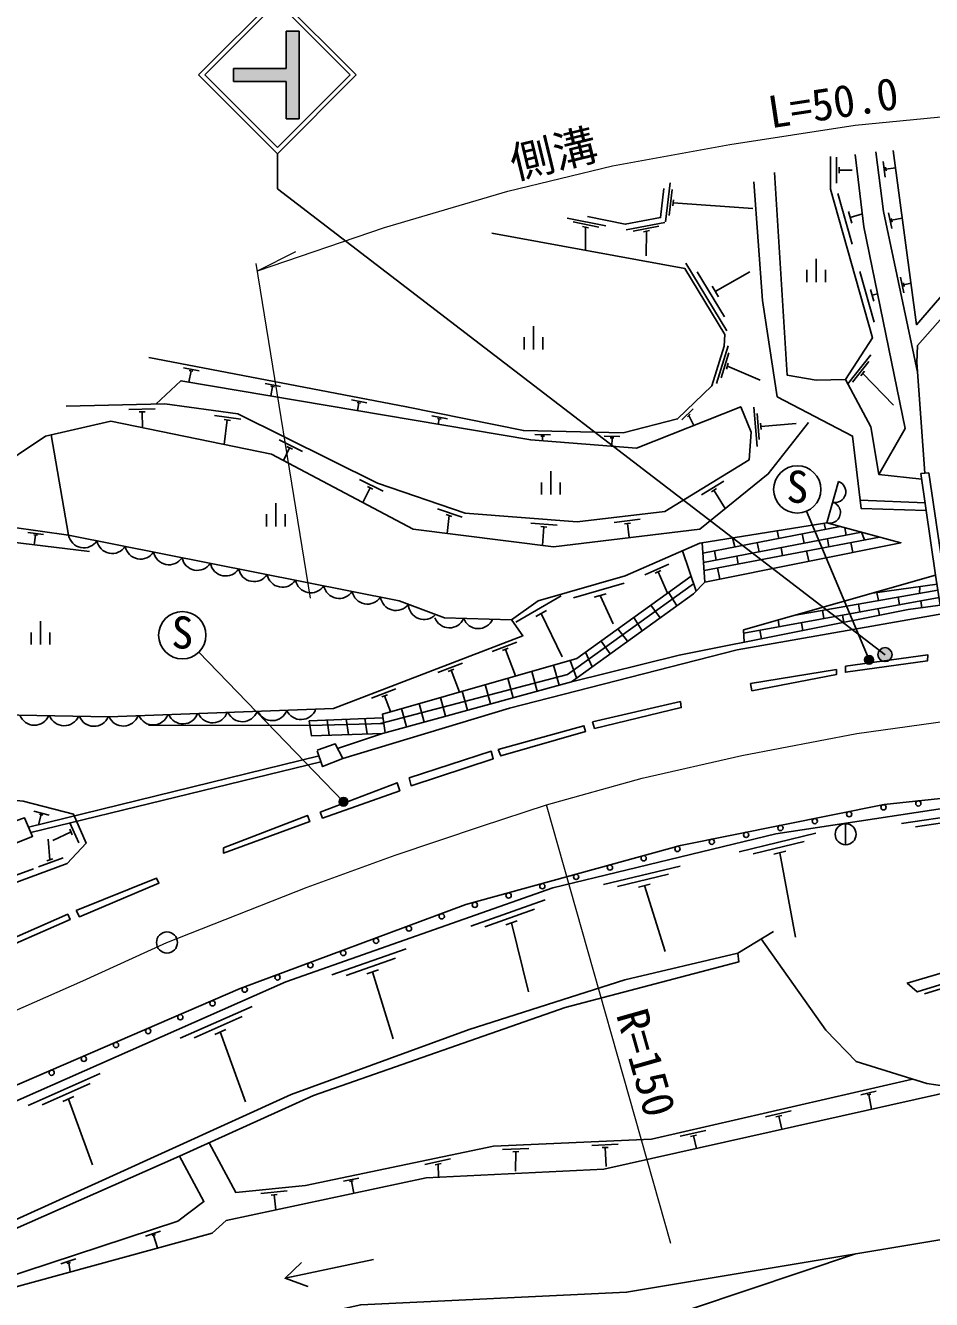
# Model space of a CAD drawing. Units: millimetres at full size, sheet at 1:1000; details may follow other scales. Extents: x 40000 to 680000, y 20000 to 380000.
# Drawn here: x 157409 to 209133, y 270454 to 343161 of the extents above; entities that cross this region are included whole.
import ezdxf
from ezdxf.enums import TextEntityAlignment as Align

# ---------------------------------------------------------------- set-up
doc = ezdxf.new("R2010")
doc.units = ezdxf.units.MM
doc.header["$LTSCALE"] = 1000
doc.linetypes.add('CHAIN', pattern=[18.5, 12, -1.5, 3.5, -1.5])
for name, color, linetype, lineweight in [('M-BGD', 7, 'Continuous', 25), ('M-BGD-EXST', 7, 'Continuous', 25), ('M-BMK', 2, 'CHAIN', 13), ('M-BMK-SRVR', 3, 'Continuous', 25), ('M-STR-HTXT', 7, 'Continuous', 13), ('M-STR-STRC', 7, 'Continuous', 25)]:
    doc.layers.add(name, color=color, linetype=linetype, lineweight=lineweight)
doc.styles.add('ＭＳ ゴシック', font='')
doc.styles.get('ＭＳ ゴシック').set_extended_font_data('MS Gothic')

msp = doc.modelspace()

# ---------------------------------------------------------------- hatches: boundary and pattern name
at = {"layer": 'M-BGD-EXST'}
for points in [[(205785, 307075, -1), (205346, 306836, -0.41421), (205446, 307175, -0.41421)], [(175782, 298981, -1), (175343, 298742, -0.41421), (175443, 299081, -0.41421)]]:
    msp.add_hatch(color=256, dxfattribs=at).paths.add_polyline_path(points)
at = {"layer": 'M-STR-STRC'}
for points in [[(169292, 340713), (172292, 340713), (172292, 342838), (173042, 342838), (173042, 337838), (172292, 337838), (172292, 339963), (169292, 339963)], [(206140, 307041, -0.41421), (206262, 307593, -0.41421), (206815, 307470, -1)]]:
    msp.add_hatch(color=256, dxfattribs=at).paths.add_polyline_path(points)

# ---------------------------------------------------------------- linework, layer by layer
at = {"layer": 'M-BGD'}
for p, q in [((203707, 335655), (203707, 334155)), ((206379, 335405), (206493, 334513)), ((203857, 335080), (203857, 334730)), ((203857, 334905), (204607, 334905)), ((206512, 335075), (206539, 334866)), ((206525, 334970), (207083, 335041)), ((194216, 334188), (193955, 331953)), ((194321, 333798), (194147, 332308)), ((194403, 333209), (194363, 332861)), ((194383, 333035), (198928, 332713)), ((203788, 333573), (204602, 330686)), ((204389, 332548), (204578, 331874)), ((204484, 332211), (205184, 332408)), ((206676, 332464), (206863, 331583)), ((190538, 331720), (188334, 332172)), ((190141, 331649), (188671, 331950)), ((189547, 331617), (189204, 331688)), ((189376, 331653), (189384, 330329)), ((193906, 331925), (191696, 331502)), ((193566, 331707), (192093, 331425)), ((206836, 332145), (206879, 331939)), ((206857, 332042), (207464, 332170)), ((193029, 331452), (192686, 331386)), ((192858, 331419), (192846, 330017)), ((195113, 329594), (197443, 325744)), ((202554, 328514), (202554, 329842)), ((195758, 329107), (197312, 326541)), ((196791, 327980), (198754, 329106)), ((202020, 328514), (202020, 329211)), ((203087, 328514), (203087, 329211)), ((205041, 329126), (205855, 326238)), ((207369, 328790), (207556, 327909)), ((196610, 328279), (196973, 327680)), ((205642, 328101), (205832, 327427)), ((207529, 328471), (207572, 328266)), ((207551, 328368), (207958, 328454)), ((205737, 327764), (206053, 327853)), ((186405, 324675), (186405, 326003)), ((185872, 324675), (185872, 325372)), ((186938, 324675), (186938, 325372)), ((197529, 324882), (196860, 322734)), ((197561, 324480), (197115, 323048)), ((205668, 324368), (204359, 322707)), ((167320, 323454), (166436, 323623)), ((197533, 323886), (197429, 323552)), ((197481, 323719), (199353, 322925)), ((205553, 323981), (204625, 322802)), ((166861, 323450), (166739, 322813)), ((166964, 323431), (166758, 323470)), ((205315, 323436), (205099, 323161)), ((205207, 323299), (206968, 321496)), ((171975, 322564), (171091, 322733)), ((171516, 322560), (171412, 322021)), ((171619, 322540), (171413, 322580)), ((176897, 321622), (176013, 321791)), ((176542, 321599), (176335, 321638)), ((176439, 321619), (176355, 321183)), ((198995, 321381), (199182, 319139)), ((164818, 321278), (163319, 321244)), ((164247, 321115), (163897, 321107)), ((164072, 321111), (164092, 320204)), ((169696, 320696), (168209, 320898)), ((168932, 320648), (168743, 319258)), ((169106, 320625), (168759, 320672)), ((181494, 320714), (180612, 320893)), ((181138, 320694), (180932, 320736)), ((181035, 320715), (180971, 320401)), ((195534, 321283), (194887, 320657)), ((195348, 320978), (195198, 320832)), ((195273, 320905), (195571, 320338)), ((199175, 321020), (199300, 319525)), ((199373, 320460), (199402, 320111)), ((199387, 320285), (201406, 320453)), ((158869, 319793), (159872, 314074)), ((173227, 318858), (171883, 319524)), ((187385, 319799), (186486, 319819)), ((187038, 319717), (186829, 319721)), ((186933, 319719), (186928, 319453)), ((191347, 319711), (190447, 319731)), ((191000, 319629), (190790, 319633)), ((190895, 319631), (190884, 319143)), ((172488, 319057), (172135, 318345)), ((172645, 318979), (172331, 319135)), ((177826, 316578), (176482, 317244)), ((186868, 316392), (186868, 317089)), ((187402, 316392), (187402, 317721)), ((187935, 316392), (187935, 317089)), ((197274, 317164), (195994, 316382)), ((203148, 314777), (203819, 317134)), ((177088, 316777), (176670, 315934)), ((177244, 316699), (176931, 316855)), ((196861, 316736), (196563, 316554)), ((196712, 316645), (197355, 315593)), ((171708, 314574), (171708, 315902)), ((182347, 315099), (180928, 315584)), ((205063, 316074), (208772, 315922)), ((171175, 314574), (171175, 315271)), ((172241, 314574), (172241, 315271)), ((181754, 315143), (181423, 315256)), ((181589, 315200), (181477, 314168)), ((192499, 314982), (191009, 314804)), ((158442, 314108), (157551, 314232)), ((158088, 314066), (157880, 314096)), ((187763, 314642), (186268, 314761)), ((187178, 314538), (186829, 314566)), ((187004, 314552), (186920, 313490)), ((191946, 314765), (191598, 314723)), ((191772, 314744), (191869, 313936)), ((196087, 313050), (203921, 314570)), ((196124, 312515), (205144, 314243)), ((200324, 314325), (200409, 313889)), ((201750, 314149), (201853, 313612)), ((203010, 314755), (203078, 314407)), ((204176, 314502), (204258, 314073)), ((205309, 313803), (205144, 314243)), ((157984, 314081), (157905, 313518)), ((196047, 313640), (196200, 311390)), ((206172, 313968), (196155, 312057)), ((197908, 313403), (197778, 313917)), ((199184, 313651), (199286, 313120)), ((203192, 313869), (203279, 313416)), ((204534, 313655), (204648, 313090)), ((194922, 313187), (195689, 310879)), ((196738, 313176), (196839, 312652)), ((198011, 312876), (198097, 312427)), ((200543, 313361), (200629, 312910)), ((202001, 313172), (202120, 312582)), ((194146, 312421), (192771, 311820)), ((193679, 312053), (193358, 311913)), ((193519, 311983), (194052, 310763)), ((196923, 312203), (197052, 311561)), ((191578, 311326), (188693, 310501)), ((209449, 311282), (205764, 310770)), ((187997, 310620), (185405, 309109)), ((190554, 310722), (189881, 310529)), ((190218, 310625), (190961, 309021)), ((194124, 310815), (194595, 310050)), ((198409, 308482), (209568, 310508)), ((209502, 310937), (201366, 309518)), ((206016, 310805), (206097, 310343)), ((207230, 310541), (207311, 310098)), ((208456, 311144), (208444, 310753)), ((187154, 309782), (186550, 309429)), ((193116, 310088), (193640, 309361)), ((202983, 309312), (202901, 309786)), ((204961, 310145), (205045, 309687)), ((206080, 309875), (206154, 309500)), ((208523, 310318), (208576, 309933)), ((158260, 307830), (158260, 309158)), ((186852, 309605), (188043, 307126)), ((192142, 309385), (192606, 308616)), ((200369, 309234), (200439, 308850)), ((201701, 309079), (201790, 308632)), ((204051, 309506), (204132, 309097)), ((157726, 307830), (157726, 308527)), ((158793, 307830), (158793, 308527)), ((191220, 308720), (191785, 308023)), ((198398, 308673), (198441, 307965)), ((199334, 308650), (199431, 308162)), ((185455, 307966), (184055, 307427)), ((184972, 307619), (184645, 307494)), ((184809, 307556), (185392, 306038)), ((190268, 308034), (190792, 307307)), ((188513, 306928), (188873, 305924)), ((189380, 307393), (189761, 306564)), ((182353, 306773), (180953, 306235)), ((181870, 306427), (181543, 306301)), ((181707, 306364), (182184, 305123)), ((186309, 306300), (186618, 305172)), ((187558, 306656), (187870, 305515)), ((183655, 305543), (183956, 304443)), ((184937, 305908), (185242, 304796)), ((178556, 305314), (177156, 304775)), ((178073, 304967), (177747, 304842)), ((177910, 304905), (178256, 304004)), ((181094, 304813), (181387, 303740)), ((182345, 305169), (182642, 304084)), ((178868, 304178), (179156, 303129)), ((179881, 304467), (180171, 303407)), ((173647, 303213), (164435, 303237)), ((177815, 303642), (173606, 303488)), ((177859, 303332), (173647, 303213)), ((174625, 303526), (174747, 302662)), ((175711, 303565), (175849, 302696)), ((176786, 303604), (176918, 302730)), ((177796, 302757), (175228, 301903)), ((157587, 297412), (174166, 301481)), ((174279, 301147), (157716, 297115)), ((158764, 298103), (157892, 298327)), ((158306, 298128), (158158, 297552)), ((158408, 298102), (158204, 298154)), ((211876, 298287), (207427, 297612)), ((160447, 296513), (159946, 297658)), ((204230, 297608), (204230, 296408)), ((211179, 297878), (208213, 297428)), ((158801, 295546), (158710, 296721)), ((160009, 297140), (158976, 296652)), ((160079, 296980), (159939, 297300)), ((202525, 297067), (198152, 296007)), ((201867, 296599), (198952, 295892)), ((200820, 296037), (200140, 295872)), ((200480, 295954), (201369, 291127)), ((158150, 295144), (159556, 295667)), ((158637, 295485), (158965, 295607)), ((156452, 294513), (157858, 295036)), ((194784, 295191), (190411, 294130)), ((194126, 294722), (191210, 294015)), ((193079, 294160), (192399, 293995)), ((192739, 294077), (193925, 290306)), ((187080, 293259), (182835, 291766)), ((186472, 292727), (183642, 291732)), ((185487, 292063), (184826, 291830)), ((185156, 291946), (186116, 288020)), ((179150, 290470), (174905, 288977)), ((178542, 289938), (175712, 288943)), ((177557, 289273), (176897, 289041)), ((177227, 289157), (178402, 285340)), ((213033, 289229), (208734, 287901)), ((170348, 287184), (166232, 285366)), ((169783, 286607), (167039, 285394)), ((168853, 285868), (168212, 285585)), ((168533, 285726), (169964, 281742)), ((161674, 283352), (157558, 281533)), ((161109, 282774), (158365, 281562)), ((205976, 282342), (205099, 282141)), ((205660, 282177), (205456, 282130)), ((205558, 282154), (205706, 281316)), ((160178, 282035), (159538, 281752)), ((159858, 281893), (161243, 278133)), ((201113, 281225), (199651, 280889)), ((200586, 280950), (200245, 280872)), ((200416, 280911), (200585, 280172)), ((196241, 280106), (194780, 279770)), ((191247, 279313), (189749, 279245)), ((195715, 279831), (195374, 279753)), ((195544, 279792), (195707, 279081)), ((181668, 278474), (180200, 278168)), ((186143, 279081), (184645, 279013)), ((185576, 278906), (185226, 278890)), ((185401, 278898), (185374, 277777)), ((190679, 279137), (190330, 279121)), ((190505, 279129), (190561, 278039)), ((181136, 278210), (180793, 278139)), ((180965, 278174), (180987, 277428)), ((176439, 277386), (175558, 277202)), ((176120, 277227), (175914, 277184)), ((176017, 277206), (176161, 276518)), ((172343, 276648), (170850, 276496)), ((171786, 276440), (171438, 276405)), ((171612, 276422), (171710, 275572)), ((165124, 274357), (164269, 274077)), ((164824, 274164), (164625, 274099)), ((164724, 274131), (164948, 273400)), ((160277, 272769), (159422, 272488)), ((159977, 272576), (159778, 272510)), ((159878, 272543), (159965, 272038))]:
    msp.add_line(p, q, dxfattribs=at)
for points in [[(208751, 317608), (208286, 323922), (208332, 324890), (218913, 336882)], [(208327, 323373), (206386, 332552), (205954, 335946)], [(206952, 336027), (208272, 326087), (217087, 336270)], [(203372, 335681), (203372, 333814), (205761, 325336), (204230, 322949), (205669, 320255), (206128, 317531), (208576, 317275)], [(204781, 335803), (205271, 331671), (207629, 320164), (206128, 317531)], [(200163, 334767), (200889, 323210), (202538, 322925), (204230, 322949)], [(193859, 333855), (193666, 332200), (191652, 331814), (189499, 332255)], [(198992, 334241), (199489, 327457), (200316, 321969), (204625, 319726), (205121, 315589), (208835, 315489)], [(164444, 324219), (179161, 321404), (185839, 320044), (191535, 319917), (194637, 320708), (196599, 322606), (197301, 324856), (197333, 325521), (195054, 329284), (184039, 331314)], [(159723, 321436), (165356, 321562), (169534, 320993), (177509, 317040), (182510, 315332), (188903, 314826), (193909, 315426), (198720, 318368), (198846, 319949), (198245, 321404), (192295, 319032), (186250, 319506), (166280, 322890), (164860, 321551)], [(145495, 316617), (155466, 317671), (158551, 319720), (162273, 320575), (171457, 318705), (179537, 314409), (187548, 313411), (195907, 314426), (199812, 317573), (202101, 320496)], [(209831, 311839), (208971, 317625), (208530, 317591), (209369, 311797)], [(159872, 314074), (154994, 314757), (144388, 313697), (142142, 313268), (135604, 312739)], [(173606, 303488), (173733, 302631), (177796, 302757), (188574, 305708), (195544, 310734), (196200, 311390), (207388, 313642), (203148, 314777), (195904, 313617), (191638, 311750), (186686, 310333), (185158, 309246)], [(135102, 312100), (143013, 312173), (147911, 313031), (155865, 313765), (161062, 313136)], [(185158, 309246), (181334, 309350), (178735, 310333), (159872, 314074)], [(195549, 311300), (188361, 306126), (177683, 303327)], [(195404, 311738), (188880, 307033), (177782, 303868), (177936, 302795)], [(224366, 311468), (213313, 310581), (207796, 309826), (194722, 307226), (188574, 305708)], [(209635, 310078), (209369, 311797), (198398, 308673)], [(175528, 301328), (185039, 304207), (198047, 307525), (211243, 309848), (224387, 311052)], [(115008, 304113), (124714, 307831), (128074, 307832), (130905, 306845), (131912, 304680), (133364, 304238), (162169, 303708), (174986, 304174), (185807, 308334), (185170, 309229)], [(174068, 301770), (174372, 300871), (175528, 301328), (175092, 302164), (174054, 301813)], [(85713, 274710), (95316, 274455), (105832, 275260), (114802, 276971), (127674, 280964), (137765, 285181), (156033, 293939), (159787, 295335), (160879, 296503), (160158, 298150), (157282, 298888), (151285, 299473), (140793, 300274), (132260, 300705), (130876, 297478), (112263, 289379), (97324, 280313)], [(97051, 261956), (97860, 262926), (108778, 264200), (116524, 265947), (128775, 270051), (141873, 275613), (155634, 282149), (169673, 288205), (182547, 292992), (194807, 296372), (206431, 298705), (220369, 300197), (235467, 300497), (253771, 298549), (278233, 294077), (328035, 283176), (336802, 279749), (337672, 278407)], [(154526, 280738), (172270, 288578), (187523, 293942), (200243, 297026), (213894, 299097), (225991, 299779)], [(156300, 297612), (156711, 296437), (157817, 296883), (157358, 297941), (156313, 297575)], [(226666, 294152), (223013, 292547), (208320, 288007), (207743, 288511), (223085, 293033), (226649, 294655)], [(100646, 259985), (103777, 257783), (110450, 258348), (112825, 257968), (122550, 260478), (136416, 265755), (162213, 277438), (172584, 282156), (182733, 285861), (191628, 288701), (198068, 290224), (200118, 291458)], [(199410, 291031), (203095, 285832), (204832, 284036), (208874, 282779), (210911, 282480), (190428, 277901), (180276, 277392), (168867, 274968), (168058, 274250)], [(100724, 259440), (103582, 257333), (110376, 257901), (112896, 257555), (123229, 260229), (133561, 264209), (166207, 278636), (173858, 282103), (188214, 287123), (198137, 289726), (198068, 290224)], [(167904, 279405), (169418, 276560), (173390, 276965), (184128, 279200), (193140, 279609), (208054, 283034)], [(143895, 249040), (145221, 256535), (146589, 259226), (149779, 261835), (156078, 265645), (176547, 270158), (191724, 270865), (214276, 274640), (223359, 278044), (234796, 280363), (255440, 282644), (275556, 280576), (288733, 277387), (306193, 273862), (327131, 268060), (332228, 267398), (335377, 262304), (342927, 258440), (354864, 255133)], [(142781, 263884), (149834, 269010), (154397, 271082), (166111, 274921), (167593, 276042), (166207, 278636)], [(168058, 274250), (154414, 270520), (148125, 267019), (145128, 264591), (143211, 262467), (140726, 258666), (138268, 251203), (137669, 245906)], [(152493, 252843), (154303, 255964), (156575, 260043), (160000, 263112), (162628, 264573), (179312, 269170), (184196, 269791), (191812, 269313), (195491, 269936), (204798, 273053)], [(177284, 272730), (172227, 271666), (173525, 271201), (172227, 271666), (173159, 272564)]]:
    msp.add_lwpolyline(points, dxfattribs=at)
for points in [[(204214, 306593), (204214, 306251), (208896, 306895), (208924, 307237)], [(198803, 305602), (198881, 305192), (203714, 306130), (203704, 306404)], [(189771, 303417), (189898, 303050), (194846, 304236), (194795, 304574)], [(184389, 301846), (184542, 301474), (189388, 302879), (189286, 303201)], [(179319, 300219), (179421, 299778), (184115, 301319), (183996, 301743)], [(174232, 298269), (174367, 297930), (178773, 299488), (178620, 299945)], [(168708, 296237), (168708, 295932), (173639, 297727), (173503, 298082)], [(160302, 292649), (160488, 292299), (165030, 294224), (164889, 294499)], [(154981, 290309), (155093, 290017), (159951, 292139), (159818, 292444)]]:
    msp.add_lwpolyline(points, close=True, dxfattribs=at)
for centre, radius in [((208379, 298763), 150), ((204430, 298150), 150), ((206391, 298544), 150), ((200508, 297363), 150), ((202469, 297757), 150), ((204230, 297008), 600), ((196587, 296576), 150), ((198548, 296970), 150), ((194629, 296168), 150), ((190773, 295105), 150), ((192701, 295636), 150), ((188845, 294573), 150), ((186917, 294041), 150), ((183061, 292978), 150), ((184989, 293510), 150), ((181173, 292321), 150), ((179299, 291624), 150), ((177424, 290927), 150), ((175550, 290230), 150), ((173675, 289533), 150), ((171800, 288836), 150), ((169926, 288139), 150), ((168085, 287357), 150), ((166249, 286565), 150), ((164412, 285773), 150), ((162576, 284980), 150), ((160740, 284188), 150), ((158903, 283396), 150)]:
    msp.add_circle(centre, radius, dxfattribs=at)
for centre, radius, start, end in [((203626, 316552), 613, 256.53238, 71.67847), ((203318, 315366), 613, 253.92158, 74.28927), ((160746, 314235), 886, 190.49756, 327.0657), ((162365, 313914), 886, 190.49756, 327.0657), ((163983, 313593), 886, 190.49756, 327.0657), ((165602, 313272), 886, 190.49756, 327.0657), ((167220, 312951), 886, 190.49756, 327.0657), ((168839, 312630), 886, 190.49756, 327.0657), ((170457, 312309), 886, 190.49756, 327.0657), ((172076, 311988), 886, 190.49756, 327.0657), ((173694, 311667), 886, 190.49756, 327.0657), ((175313, 311346), 886, 190.49756, 327.0657), ((176931, 311025), 886, 190.49756, 327.0657), ((178558, 310663), 886, 186.61182, 323.17996), ((180157, 310146), 886, 180.98964, 317.55779), ((181610, 309670), 886, 200.16859, 336.73673), ((183259, 309626), 886, 200.16859, 336.73673), ((168095, 304252), 886, 203.79713, 340.36527), ((169794, 304313), 886, 203.79713, 340.36527), ((171493, 304375), 886, 203.79713, 340.36527), ((173139, 304435), 886, 203.79713, 340.36527), ((157918, 304114), 886, 200.66295, 337.2311), ((159617, 304083), 886, 200.66295, 337.2311), ((161317, 304052), 886, 200.66295, 337.2311), ((162998, 304066), 886, 203.79713, 340.36527), ((164697, 304128), 886, 203.79713, 340.36527), ((166396, 304190), 886, 203.79713, 340.36527)]:
    msp.add_arc(centre, radius, start, end, dxfattribs=at)
at = {"layer": 'M-BGD-EXST'}
for p, q in [((205565, 306956), (201993, 315438)), ((175562, 298861), (167301, 307395))]:
    msp.add_line(p, q, dxfattribs=at)
for centre, radius in [((201469, 316683), 1350), ((166362, 308365), 1350), ((205565, 306956), 250), ((175562, 298861), 250)]:
    msp.add_circle(centre, radius, dxfattribs=at)
at = {"layer": 'M-BMK'}
msp.add_lwpolyline([(150421, 284107), (160689, 288645), (165487, 290828), (173484, 293994), (178507, 295803), (183434, 297466), (187149, 298685), (192617, 300214), (198300, 301503), (204873, 302759), (212265, 303776), (218215, 304286), (224777, 304555), (231470, 304567), (240169, 304102), (244067, 303699), (252798, 302620), (260640, 301502)], dxfattribs=at)
at = {"layer": 'M-BMK-SRVR'}
msp.add_circle((165487, 290828), 600, dxfattribs=at)
at = {"layer": 'M-STR-HTXT'}
for p, q in [((170646, 329162), (172837, 330268)), ((173678, 310479), (170578, 329577)), ((194252, 273646), (187149, 298685))]:
    msp.add_line(p, q, dxfattribs=at)
msp.add_lwpolyline([(170646, 329162), (177898, 331628), (184940, 333707), (190921, 335161), (197616, 336378), (204781, 337470), (211432, 338127), (219546, 338547)], dxfattribs=at)
at = {"layer": 'M-STR-STRC'}
for p, q in [((167292, 340338), (171792, 344838)), ((176293, 340338), (171792, 344838)), ((167646, 340338), (171792, 344485)), ((175939, 340338), (171792, 344485)), ((173042, 342838), (172292, 342838)), ((172292, 340713), (172292, 342838)), ((173042, 337838), (173042, 342838)), ((167292, 340338), (171792, 335838)), ((167646, 340338), (171792, 336191)), ((169292, 339963), (169292, 340713)), ((172292, 340713), (169292, 340713)), ((171792, 336191), (175939, 340338)), ((171793, 335838), (176293, 340338)), ((172292, 339963), (169292, 339963)), ((172292, 337838), (172292, 339963)), ((173042, 337838), (172292, 337838)), ((171792, 335838), (171792, 333838)), ((206488, 307244), (171792, 333838))]:
    msp.add_line(p, q, dxfattribs=at)
msp.add_circle((206477, 307256), 400, dxfattribs=at)

# ---------------------------------------------------------------- texts
at = {"layer": 'M-BGD-EXST', "style": 'ＭＳ ゴシック'}
for p in [(200814, 315390), (165707, 307072)]:
    msp.add_text('S', height=1833, rotation=358.508, dxfattribs=at).set_placement(p, align=Align.BOTTOM_LEFT)
at = {"layer": 'M-STR-HTXT', "style": 'ＭＳ ゴシック'}
for s, rotation, p in [('L=50.0', 8.668, (200040, 336748)), ('側溝', 13.656, (185468, 333836)), ('R=150', 285.838, (190586, 286569))]:
    msp.add_text(s, height=1833, rotation=rotation, dxfattribs=at).set_placement(p, align=Align.BOTTOM_LEFT)

doc.saveas('drawing.dxf')
